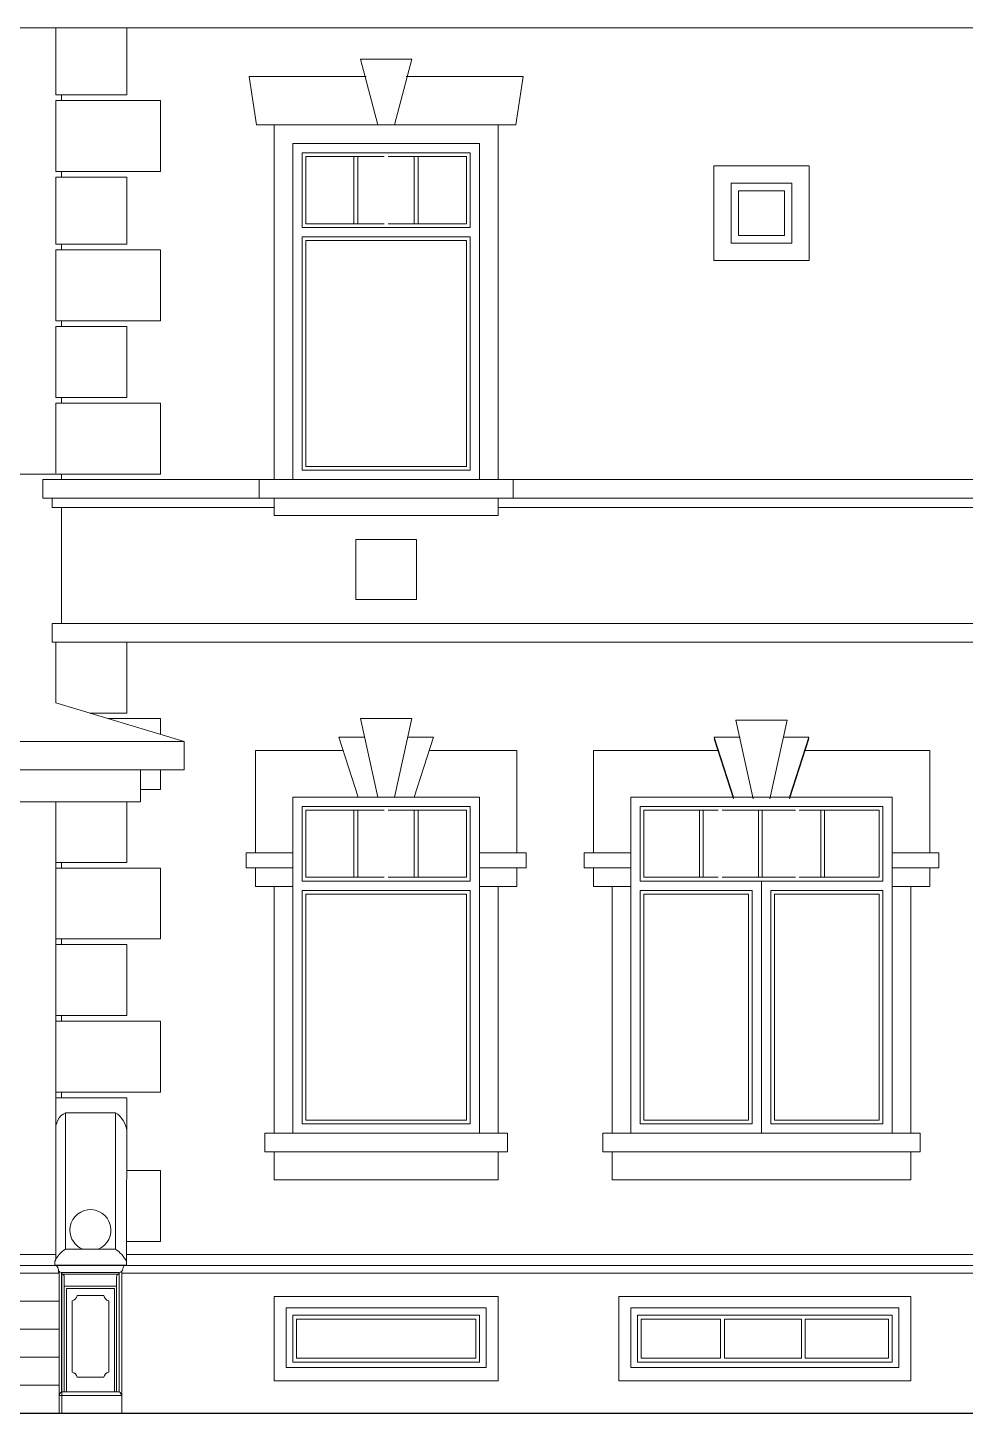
# Model space of a CAD drawing. Header units: millimetres. Extents: x 574812 to 785403, y 231698 to 285481.
# Drawn here: x 590838 to 595859, y 269263 to 276683 of the extents above; entities that cross this region are included whole.
import ezdxf

# ---------------------------------------------------------------- set-up
doc = ezdxf.new("R2010")
doc.units = ezdxf.units.MM
doc.layers.add('WALL-outdoor', color=14, linetype='Continuous', lineweight=30)
doc.layers.add('Баллюстрада', color=7, linetype='Continuous', lineweight=5)

msp = doc.modelspace()

# ---------------------------------------------------------------- linework, layer by layer
at = {"layer": 'WALL-outdoor', "lineweight": 9}
for p, q in [((601170.7, 276683.1), (588364.8, 276683.1)), ((590988.9, 276683.1), (590988.9, 276323.1)), ((590988.9, 276683.1), (590988.9, 276323.1)), ((590988.9, 276683.1), (591368.9, 276683.1)), ((591368.9, 276683.1), (591368.9, 276323.1)), ((592712.5, 276163.1), (592620.7, 276515.1)), ((592894.8, 276515.1), (592620.7, 276515.1)), ((592803.1, 276163.1), (592894.8, 276515.1)), ((592650.3, 276421.8), (592024.3, 276421.8)), ((592063.1, 276163.1), (592024.3, 276421.8)), ((592865.2, 276421.8), (593491.2, 276421.8)), ((593452.4, 276163.1), (593491.2, 276421.8)), ((590988.9, 276323.1), (591368.9, 276323.1)), ((591018.9, 276323.1), (591018.9, 276293.1)), ((590988.9, 276293.1), (590988.9, 275913.1)), ((590988.9, 276293.1), (591548.9, 276293.1)), ((590988.9, 276293.1), (590988.9, 275913.1)), ((591548.9, 276293.1), (591548.9, 275913.1)), ((592712.5, 276163.1), (592063.1, 276163.1)), ((592157.8, 274263.1), (592157.8, 276163.1)), ((592712.5, 276163.1), (592803.1, 276163.1)), ((592803.1, 276163.1), (593452.4, 276163.1)), ((593357.8, 274263.1), (593357.8, 276163.1)), ((592257.8, 276063.1), (592257.8, 274263.1)), ((593257.8, 276063.1), (592257.8, 276063.1)), ((592257.8, 276063.1), (592257.8, 274263.1)), ((593257.8, 276063.1), (592257.8, 276063.1)), ((592257.8, 276063.1), (592257.8, 274263.1)), ((593257.8, 276063.1), (592257.8, 276063.1)), ((592257.8, 276063.1), (592257.8, 274263.1)), ((592257.8, 276063.1), (592257.8, 276063.1)), ((592907.8, 276063.1), (592607.8, 276063.1)), ((593257.8, 276063.1), (593257.8, 274263.1)), ((593257.8, 276063.1), (593257.8, 274263.1)), ((593257.8, 276063.1), (593257.8, 274263.1)), ((593257.8, 276063.1), (593257.8, 276063.1)), ((593207.8, 276013.1), (592307.8, 276013.1)), ((592307.8, 275613.6), (592307.8, 276013.1)), ((592327.8, 275993.1), (592747.8, 275993.1)), ((592327.8, 275633.6), (592327.8, 275993.1)), ((592585.3, 275993.1), (592585.3, 275633.6)), ((592605.3, 275993.1), (592605.3, 275633.6)), ((592767.8, 275993.1), (593187.8, 275993.1)), ((592908.2, 275993.1), (592908.2, 275633.6)), ((592928.2, 275993.1), (592928.2, 275633.6)), ((593187.8, 275633.6), (593187.8, 275993.1)), ((593207.8, 276013.1), (593207.8, 275613.6)), ((590988.9, 275913.1), (591548.9, 275913.1)), ((590988.9, 275883.1), (590988.9, 275523.1)), ((590988.9, 275883.1), (591368.9, 275883.1)), ((590988.9, 275883.1), (590988.9, 275523.1)), ((591018.9, 275913.1), (591018.9, 275883.1)), ((591368.9, 275883.1), (591368.9, 275523.1)), ((594512.5, 275942.7), (595023, 275942.7)), ((594512.5, 275942.7), (594512.5, 275437.3)), ((595023, 275437.3), (595023, 275942.7)), ((594605.2, 275850), (594930.2, 275850)), ((594605.2, 275850), (594605.2, 275530)), ((594645.2, 275810), (594890.2, 275810)), ((594645.2, 275810), (594645.2, 275570)), ((594890.2, 275570), (594890.2, 275810)), ((594930.2, 275530), (594930.2, 275850)), ((592307.8, 275613.6), (593207.8, 275613.6)), ((592747.8, 275633.6), (592327.8, 275633.6)), ((593187.8, 275633.6), (592767.8, 275633.6)), ((590988.9, 275523.1), (591368.9, 275523.1)), ((591018.9, 275523.1), (591018.9, 275493.1)), ((592307.8, 274313.1), (592307.8, 275563.6)), ((592307.8, 275563.6), (593207.8, 275563.6)), ((592327.8, 274333.1), (592327.8, 275543.6)), ((592327.8, 275543.6), (593187.8, 275543.6)), ((593187.8, 274333.1), (593187.8, 275543.6)), ((593207.8, 275563.6), (593207.8, 274313.1)), ((593207.8, 275163.1), (593207.8, 275533.8)), ((594605.2, 275530), (594930.2, 275530)), ((594645.2, 275570), (594890.2, 275570)), ((590988.9, 275493.1), (590988.9, 275113.1)), ((590988.9, 275493.1), (591548.9, 275493.1)), ((590988.9, 275493.1), (590988.9, 275113.1)), ((591548.9, 275493.1), (591548.9, 275113.1)), ((594512.5, 275437.3), (595023, 275437.3)), ((590988.9, 275113.1), (591548.9, 275113.1)), ((590988.9, 275083.1), (590988.9, 274703.1)), ((590988.9, 275083.1), (591368.9, 275083.1)), ((590988.9, 275083.1), (590988.9, 274914.8)), ((591018.9, 275113.1), (591018.9, 275083.1)), ((591368.9, 275083.1), (591368.9, 274703.1)), ((590988.9, 274703.1), (591368.9, 274703.1)), ((591018.9, 274703.1), (591018.9, 274673.1)), ((590988.9, 274673.1), (591548.9, 274673.1)), ((590988.9, 274673.1), (590988.9, 274296.9)), ((591548.9, 274673.1), (591548.9, 274293.1)), ((592327.8, 274333.1), (593187.8, 274333.1)), ((588488.8, 274293.1), (590988.9, 274293.1)), ((601116.7, 274263.1), (590918.9, 274263.1)), ((590918.9, 274263.1), (590918.9, 274163.1)), ((590918.9, 274263.1), (590918.9, 274163.1)), ((590991.2, 274293.1), (591548.9, 274293.1)), ((591018.9, 274293.1), (591018.9, 274263.1)), ((592057.8, 274263.1), (593457.8, 274263.1)), ((592078.1, 274263.1), (592078.1, 274163.1)), ((593407.8, 274263.1), (592183.7, 274263.1)), ((593257.8, 274263.1), (592257.8, 274263.1)), ((593257.8, 274263.1), (592257.8, 274263.1)), ((593257.8, 274263.1), (592257.8, 274263.1)), ((593207.8, 274313.1), (592307.8, 274313.1)), ((593437.4, 274263.1), (593437.4, 274163.1)), ((601116.7, 274163.1), (590918.9, 274163.1)), ((590968.9, 274113.1), (590968.9, 274163.1)), ((590968.9, 274113.1), (590968.9, 274163.1)), ((592157.8, 274113.1), (590968.9, 274113.1)), ((591018.9, 274113.1), (591018.9, 273493.1)), ((592157.8, 274070.4), (592157.8, 274163.1)), ((592157.8, 274163.1), (592157.8, 274070.4)), ((592183.7, 274163.1), (593407.8, 274163.1)), ((593357.8, 274070.4), (593357.8, 274163.1)), ((593357.8, 274163.1), (593357.8, 274070.4)), ((596177.7, 274113.1), (593357.8, 274113.1)), ((592157.8, 274070.4), (593357.8, 274070.4)), ((592920.3, 273941.8), (592595.3, 273941.8)), ((592595.3, 273621.8), (592595.3, 273941.8)), ((592920.3, 273941.8), (592920.3, 273621.8)), ((592920.3, 273621.8), (592595.3, 273621.8)), ((591018.9, 273523.1), (591018.9, 273493.1)), ((591018.9, 273523.1), (591018.9, 273493.1)), ((601066.7, 273493.1), (590968.9, 273493.1)), ((590968.9, 273493.1), (590968.9, 273393.1)), ((590968.9, 273393.1), (591368.9, 273393.1)), ((590988.9, 273393.1), (591548.9, 273393.1)), ((590988.9, 273393.1), (591548.9, 273393.1)), ((590988.9, 273393.1), (590988.9, 273067.5)), ((591368.9, 273393.1), (591368.9, 273013.1)), ((591541.4, 273393.1), (591548.9, 273393.1)), ((591541.4, 273393.1), (591548.9, 273393.1)), ((600666.7, 273393.1), (591541.4, 273393.1)), ((591675.6, 272859.8), (590988.9, 273067.5)), ((591168.5, 273013.1), (591368.9, 273013.1)), ((591267.7, 272983.1), (591548.9, 272983.1)), ((591548.9, 272983.1), (591548.9, 272898.1)), ((592712.5, 272563.1), (592620.7, 272983.1)), ((592894.8, 272983.1), (592620.7, 272983.1)), ((592803.1, 272563.1), (592894.8, 272983.1)), ((594630.7, 272974.5), (594904.8, 272974.5)), ((594722.4, 272554.5), (594630.7, 272974.5)), ((594813, 272554.5), (594904.8, 272974.5)), ((591675.6, 272859.8), (586357.9, 272859.8)), ((591675.6, 272859.8), (591675.6, 272709.8)), ((591675.6, 272859.8), (591675.6, 272709.8)), ((592607.8, 272563.1), (592504.4, 272883.1)), ((592642.5, 272883.1), (592504.4, 272883.1)), ((593011.1, 272883.1), (592873, 272883.1)), ((592907.8, 272563.1), (593011.1, 272883.1)), ((594617.7, 272563.1), (594514.4, 272883.1)), ((594514.4, 272883.1), (594652.5, 272883.1)), ((594617.7, 272554.5), (594514.4, 272874.5)), ((594882.9, 272883.1), (595021.1, 272883.1)), ((594917.7, 272563.1), (595021.1, 272883.1)), ((594917.7, 272554.5), (595021.1, 272874.5)), ((592057.8, 272263.7), (592057.8, 272813.1)), ((592527, 272813.1), (592057.8, 272813.1)), ((593457.8, 272813.1), (592988.5, 272813.1)), ((593457.8, 272263.7), (593457.8, 272813.1)), ((593867.7, 272813.1), (594537, 272813.1)), ((593867.7, 272263.7), (593867.7, 272813.1)), ((594998.5, 272813.1), (595667.7, 272813.1)), ((595668.4, 272263.7), (595668.4, 272813.1)), ((586357.9, 272709.8), (591675.6, 272709.8)), ((591441.3, 272709.8), (591441.3, 272538.1)), ((591548.9, 272709.8), (591548.9, 272603.1)), ((591441.3, 272538.1), (586592.2, 272538.1)), ((590988.9, 272538.1), (590988.9, 272213.1)), ((591368.9, 272538.1), (591368.9, 272213.1)), ((591441.3, 272603.1), (591548.9, 272603.1)), ((592257.8, 272563.1), (592257.8, 270763.1)), ((593257.8, 272563.1), (592257.8, 272563.1)), ((592257.8, 272563.1), (592257.8, 270763.1)), ((593257.8, 272563.1), (592257.8, 272563.1)), ((592257.8, 272563.1), (592257.8, 270763.1)), ((593257.8, 272563.1), (592257.8, 272563.1)), ((592257.8, 272563.1), (592257.8, 270763.1)), ((592907.8, 272563.1), (592607.8, 272563.1)), ((593257.8, 272563.1), (593257.8, 270763.1)), ((593257.8, 272563.1), (593257.8, 270763.1)), ((593257.8, 272563.1), (593257.8, 270763.1)), ((594067.7, 272563.1), (595467.7, 272563.1)), ((594067.7, 272563.1), (594067.7, 270763.1)), ((594267.7, 272563.1), (595267.7, 272563.1)), ((594617.7, 272563.1), (594917.7, 272563.1)), ((595467.7, 272563.1), (595467.7, 270763.1)), ((593207.8, 272513.1), (592307.8, 272513.1)), ((592307.8, 272113.6), (592307.8, 272513.1)), ((592327.8, 272493.1), (592747.8, 272493.1)), ((592327.8, 272133.6), (592327.8, 272493.1)), ((592585.3, 272493.1), (592585.3, 272133.6)), ((592605.3, 272493.1), (592605.3, 272133.6)), ((592767.8, 272493.1), (593187.8, 272493.1)), ((592908.2, 272493.1), (592908.2, 272133.6)), ((592928.2, 272493.1), (592928.2, 272133.6)), ((593187.8, 272133.6), (593187.8, 272493.1)), ((593207.8, 272513.1), (593207.8, 272113.6)), ((594117.7, 272513.1), (594556.3, 272513.1)), ((594117.7, 272513.1), (594117.7, 272113.6)), ((594536.3, 272493.1), (594137.7, 272493.1)), ((594137.7, 272133.6), (594137.7, 272493.1)), ((594435.1, 272493.1), (594435.1, 272133.6)), ((594455.1, 272493.1), (594455.1, 272133.6)), ((594556.3, 272513.1), (594988.9, 272513.1)), ((594949, 272493.1), (594556.4, 272493.1)), ((594751.4, 272493.1), (594751.4, 272133.6)), ((594771.4, 272493.1), (594771.4, 272133.6)), ((594817.7, 272513.1), (595417.7, 272513.1)), ((595397.7, 272493.1), (594969, 272493.1)), ((595084.8, 272493.1), (595084.8, 272133.6)), ((595104.8, 272493.1), (595104.8, 272133.6)), ((595397.7, 272133.6), (595397.7, 272493.1)), ((595417.7, 272113.6), (595417.7, 272513.1)), ((590988.9, 272391.5), (590988.9, 270087.7)), ((592007.8, 272183.7), (592007.8, 272263.7)), ((592257.8, 272263.7), (592007.8, 272263.7)), ((593257.8, 272263.7), (593507.8, 272263.7)), ((593507.8, 272183.7), (593507.8, 272263.7)), ((593817.7, 272183.7), (593817.7, 272263.7)), ((594067.7, 272263.7), (593817.7, 272263.7)), ((595467.7, 272263.7), (595717.7, 272263.7)), ((595717.7, 272183.7), (595717.7, 272263.7)), ((590988.9, 272213.1), (591368.9, 272213.1)), ((590988.9, 272183.1), (590988.9, 271803.1)), ((590988.9, 272183.1), (591548.9, 272183.1)), ((591018.9, 272213.1), (591018.9, 272183.1)), ((591548.9, 272183.1), (591548.9, 271803.1)), ((592257.8, 272183.7), (592007.8, 272183.7)), ((592057.8, 272083.8), (592057.8, 272183.7)), ((593257.8, 272183.7), (593507.8, 272183.7)), ((593457.8, 272083.8), (593457.8, 272183.7)), ((594067.7, 272183.7), (593817.7, 272183.7)), ((593867.7, 272083.8), (593867.7, 272183.7)), ((595467.7, 272183.7), (595717.7, 272183.7)), ((595668.4, 272083.8), (595668.4, 272183.7)), ((592307.8, 272113.6), (593207.8, 272113.6)), ((592747.8, 272133.6), (592327.8, 272133.6)), ((593187.8, 272133.6), (592767.8, 272133.6)), ((594117.7, 272113.6), (594556.3, 272113.6)), ((594536.3, 272133.6), (594137.7, 272133.6)), ((594556.3, 272113.6), (594988.9, 272113.6)), ((594949, 272133.6), (594556.4, 272133.6)), ((594767.7, 270763.1), (594767.7, 272113.6)), ((595417.7, 272113.6), (594767.7, 272113.6)), ((594969, 272133.6), (595397.7, 272133.6)), ((592057.8, 272083.8), (592257.8, 272083.8)), ((592157.8, 270763.1), (592157.8, 272083.8)), ((592307.8, 270813.1), (592307.8, 272063.6)), ((592307.8, 272063.6), (593207.8, 272063.6)), ((592327.8, 270833.1), (592327.8, 272043.6)), ((592327.8, 272043.6), (593187.8, 272043.6)), ((593187.8, 270833.1), (593187.8, 272043.6)), ((593207.8, 272063.6), (593207.8, 270813.1)), ((593207.8, 271663.1), (593207.8, 272033.8)), ((593457.8, 272083.8), (593257.8, 272083.8)), ((593357.8, 270763.1), (593357.8, 272083.8)), ((594067.7, 272083.8), (593867.7, 272083.8)), ((593967.7, 270763.1), (593967.7, 272083.8)), ((594117.7, 272063.6), (594717.7, 272063.6)), ((594117.7, 272063.6), (594117.7, 270813.1)), ((594697.7, 272043.6), (594137.7, 272043.6)), ((594137.7, 270833.1), (594137.7, 272043.6)), ((594697.7, 270833.1), (594697.7, 272043.6)), ((594717.7, 270813.1), (594717.7, 272063.6)), ((595417.7, 272063.6), (594817.7, 272063.6)), ((594817.7, 270813.1), (594817.7, 272063.6)), ((595397.7, 272043.6), (594837.7, 272043.6)), ((594837.7, 270833.1), (594837.7, 272043.6)), ((594977.7, 272043.6), (594974.7, 272043.6)), ((595397.7, 270833.1), (595397.7, 272043.6)), ((595417.7, 272063.6), (595417.7, 270813.1)), ((595467.7, 272083.8), (595667.7, 272083.8)), ((595567.7, 270763.1), (595567.7, 272083.8)), ((590988.9, 271803.1), (591548.9, 271803.1)), ((591018.9, 271803.1), (591018.9, 271773.1)), ((590988.9, 271773.1), (590988.9, 271393.1)), ((590988.9, 271773.1), (591368.9, 271773.1)), ((591368.9, 271773.1), (591368.9, 271393.1)), ((590988.9, 271393.1), (591368.9, 271393.1)), ((590988.9, 271363.1), (590988.9, 270983.1)), ((590988.9, 271363.1), (591548.9, 271363.1)), ((591018.9, 271393.1), (591018.9, 271363.1)), ((591548.9, 271363.1), (591548.9, 270983.1)), ((590988.9, 271343.1), (590988.9, 270963.1)), ((590988.9, 270983.1), (591548.9, 270983.1)), ((591018.9, 270983.1), (591018.9, 270953.1)), ((590988.9, 270953.1), (591368.9, 270953.1)), ((590988.9, 270933.1), (590988.9, 270804.8)), ((591368.9, 270953.1), (591367.4, 270077.8)), ((591368.9, 270933.1), (591368.9, 270553.1)), ((591040.4, 270141.9), (591040.4, 270873)), ((591307.6, 270873), (591040.4, 270873)), ((591307.6, 270141.9), (591307.6, 270873)), ((592327.8, 270833.1), (593187.8, 270833.1)), ((594697.7, 270833.1), (594137.7, 270833.1)), ((594697.7, 270833.1), (594512.7, 270833.1)), ((595397.7, 270833.1), (594837.7, 270833.1)), ((595022.7, 270833.1), (594837.7, 270833.1)), ((592107.8, 270763.1), (592107.8, 270663.1)), ((593407.8, 270763.1), (592107.8, 270763.1)), ((593257.8, 270763.1), (592257.8, 270763.1)), ((593257.8, 270763.1), (592257.8, 270763.1)), ((593257.8, 270763.1), (592257.8, 270763.1)), ((593207.8, 270813.1), (592307.8, 270813.1)), ((593407.8, 270763.1), (593407.8, 270663.1)), ((595617.7, 270763.1), (593917.7, 270763.1)), ((593917.7, 270763.1), (593917.7, 270663.1)), ((594067.7, 270763.1), (595467.7, 270763.1)), ((594117.7, 270813.1), (594717.7, 270813.1)), ((594267.7, 270763.1), (595267.7, 270763.1)), ((594817.7, 270813.1), (595417.7, 270813.1)), ((595617.7, 270763.1), (595617.7, 270663.1)), ((592107.8, 270663.1), (593407.8, 270663.1)), ((592157.8, 270513.1), (592157.8, 270663.1)), ((592157.8, 270663.1), (592157.8, 270513.1)), ((593357.8, 270513.1), (593357.8, 270663.1)), ((593357.8, 270663.1), (593357.8, 270513.1)), ((595617.7, 270663.1), (593917.7, 270663.1)), ((593967.7, 270513.1), (593967.7, 270663.1)), ((593967.7, 270663.1), (593967.7, 270513.1)), ((595567.7, 270513.1), (595567.7, 270663.1)), ((595567.7, 270663.1), (595567.7, 270513.1)), ((591368.3, 270563.1), (591548.9, 270563.1)), ((591548.9, 270563.1), (591548.9, 270183.1)), ((592157.8, 270513.1), (593357.8, 270513.1)), ((595567.7, 270513.1), (593967.7, 270513.1)), ((591367.6, 270183.1), (591548.9, 270183.1)), ((589831.7, 270113.1), (590988.9, 270113.1)), ((591040.4, 270141.9), (591307.6, 270141.9)), ((591040.4, 270141.9), (591307.6, 270141.9)), ((591215.5, 270141.9), (591132.6, 270141.9)), ((591215.5, 270141.9), (591132.6, 270141.9)), ((591368.9, 270113.1), (601046.7, 270113.1)), ((591368.9, 270113.1), (601046.7, 270113.1)), ((585909.9, 270055), (595587.6, 270055)), ((590984, 270077.8), (590984, 270056.2)), ((590984, 270056.2), (591367.4, 270056.2)), ((591002.4, 270034.1), (591002.4, 270013.1)), ((591006, 269357.6), (591006, 270024.4)), ((591019.8, 269378.1), (591019.8, 270017.5)), ((591021.3, 270017.4), (591021.3, 270008.7)), ((591021.3, 270017.4), (591326.7, 270017.4)), ((591021.3, 270017.4), (591021.3, 270008.7)), ((591326.7, 270017.4), (591326.7, 270008.7)), ((591328.2, 269378.1), (591328.2, 270017.5)), ((591342, 269357.6), (591342, 270024.4)), ((591367.4, 270077.8), (591367.4, 270056.2)), ((591368.9, 270055), (601046.7, 270055)), ((589790.9, 270013.1), (591006, 270013.1)), ((589790.9, 270013.1), (591006, 270013.1)), ((591019.8, 270013.1), (591021.3, 270013.1)), ((591019.8, 270013.1), (591021.3, 270013.1)), ((591020.3, 270013.1), (591020.3, 269263.1)), ((591021.3, 270008.7), (591326.7, 270008.7)), ((591034, 269378.1), (591034, 269994.7)), ((591034, 269944.7), (591314, 269944.7)), ((591314, 269378.1), (591314, 269994.7)), ((591314, 269378.1), (591314, 269944.7)), ((591326.7, 270013.1), (591328.2, 270013.1)), ((591326.7, 270013.1), (591328.2, 270013.1)), ((591342, 270013.1), (601033.2, 270013.1)), ((591342, 270013.1), (601033.2, 270013.1)), ((591342, 270013.1), (601033.2, 270013.1)), ((591342, 270013.1), (601033.2, 270013.1)), ((591046, 269378.1), (591046, 269930.6)), ((591302, 269930.6), (591046, 269930.6)), ((591076.3, 269483.1), (591076.3, 269866)), ((591102.7, 269893.1), (591245.4, 269893.1)), ((591271.8, 269483.1), (591271.8, 269866)), ((591302, 269378.1), (591302, 269930.6)), ((592157.8, 269437.8), (592157.8, 269887.9)), ((592157.8, 269887.9), (593357.8, 269887.9)), ((593357.8, 269437.8), (593357.8, 269887.9)), ((595567.7, 269887.9), (594003.8, 269887.9)), ((594003.8, 269437.8), (594003.8, 269887.9)), ((595567.7, 269887.9), (595567.7, 269437.8)), ((591006, 269863.1), (589806.2, 269863.1)), ((592221.7, 269827.1), (592221.7, 269507.8)), ((592221.7, 269827.1), (593293.9, 269827.1)), ((593293.9, 269827.1), (593293.9, 269507.8)), ((595503.8, 269827.1), (594067.7, 269827.1)), ((594067.7, 269827.1), (594067.7, 269507.8)), ((595503.8, 269827.1), (595503.8, 269507.8)), ((592257.8, 269787.9), (592257.8, 269537.8)), ((592257.8, 269787.9), (593257.8, 269787.9)), ((592277.8, 269557.8), (592277.8, 269767.9)), ((593237.8, 269767.9), (592277.8, 269767.9)), ((593237.8, 269557.8), (593237.8, 269767.9)), ((593257.8, 269787.9), (593257.8, 269537.8)), ((595467.7, 269788), (594103.8, 269788)), ((594103.8, 269788), (594103.8, 269537.8)), ((594123.8, 269768), (594548.6, 269768)), ((594123.8, 269557.8), (594123.8, 269768)), ((594548.6, 269768), (594548.6, 269557.8)), ((594568.6, 269768), (594568.6, 269557.8)), ((594568.6, 269768), (594981.5, 269768)), ((594981.5, 269768), (594981.5, 269557.8)), ((595001.5, 269768), (595001.5, 269557.8)), ((595001.5, 269768), (595447.7, 269768)), ((595447.7, 269557.8), (595447.7, 269768)), ((595467.7, 269788), (595467.7, 269537.8)), ((591006, 269713.1), (589806.2, 269713.1)), ((591006, 269563.1), (589806.2, 269563.1)), ((592221.7, 269507.8), (593293.9, 269507.8)), ((592257.8, 269537.8), (593257.8, 269537.8)), ((593237.8, 269557.8), (592277.8, 269557.8)), ((595503.8, 269507.8), (594067.7, 269507.8)), ((595467.7, 269537.8), (594103.8, 269537.8)), ((594123.8, 269557.8), (594548.6, 269557.8)), ((594568.6, 269557.8), (594981.5, 269557.8)), ((595001.5, 269557.8), (595447.7, 269557.8)), ((591102.7, 269456), (591245.4, 269456)), ((592157.8, 269437.8), (593357.8, 269437.8)), ((595567.7, 269437.8), (594003.8, 269437.8)), ((591006, 269413.1), (589806.2, 269413.1)), ((591006, 269263.1), (591006, 269357.6)), ((591342, 269357.6), (591006, 269357.6)), ((591019.8, 269378.1), (591327.3, 269378.1)), ((591342, 269263.1), (591342, 269357.6))]:
    msp.add_line(p, q, dxfattribs=at)
for centre, radius, start, end in [((591082.6, 270788.3), 94.6, 116.48155, 187.80508), ((591240.5, 270762.8), 129, 5.6406, 58.66137), ((591174, 270243.8), 110, 292.12644, 180), ((591174, 270243.8), 110, 180, 247.87356), ((591113.6, 270020.6), 141.6, 121.1151, 156.2023), ((591207.7, 269988.7), 182.9, 29.14868, 56.89734), ((591021.7, 270038.3), 21, 185.16869, 269.04247), ((591021.7, 270038.3), 21, 185.16869, 269.04247), ((591326.3, 270038.3), 21, 270.95753, 354.83131)]:
    msp.add_arc(centre, radius, start, end, dxfattribs=at)
for centre, major_axis, start_param, end_param in [((590978.5, 270034.3), (0, 22.9), -1.476584, -0.251411), ((591019.5, 269993.9), (0, 14.9), -1.521299, -0.129455), ((591019.5, 269993.9), (0, 14.9), -1.521299, -0.129455), ((591070.2, 269899.3), (0, 33.8), 3.325418, 4.528564), ((591277.8, 269449.9), (0, 33.8), 0.183825, 1.386971), ((591028.8, 269358.7), (0, 21.5), 0.439521, 1.621642)]:
    msp.add_ellipse(centre, major_axis=major_axis, ratio=0.976541, start_param=start_param, end_param=end_param, dxfattribs=at)
at = {"layer": 'WALL-outdoor', "lineweight": 9, "extrusion": (0, 0, -1)}
for centre, major_axis, ratio, start_param, end_param in [((591369.5, 270034.3), (-19, 12.4), 0.952169, -0.501962, 0.921687), ((591328.6, 269993.9), (0, 14.9), 0.976541, -1.521299, -0.129455), ((591277.8, 269899.3), (0, 33.8), 0.976541, 3.325418, 4.528564), ((591070.2, 269449.9), (0, 33.8), 0.976541, 0.183825, 1.386971), ((591318.4, 269358.7), (0, 21.5), 0.976541, 0.439521, 1.621642)]:
    msp.add_ellipse(centre, major_axis=major_axis, ratio=ratio, start_param=start_param, end_param=end_param, dxfattribs=at)
at = {"layer": 'Баллюстрада', "lineweight": 30}
msp.add_line((574812.4, 269263.1), (612812.4, 269263.1), dxfattribs=at)

doc.saveas('drawing.dxf')
